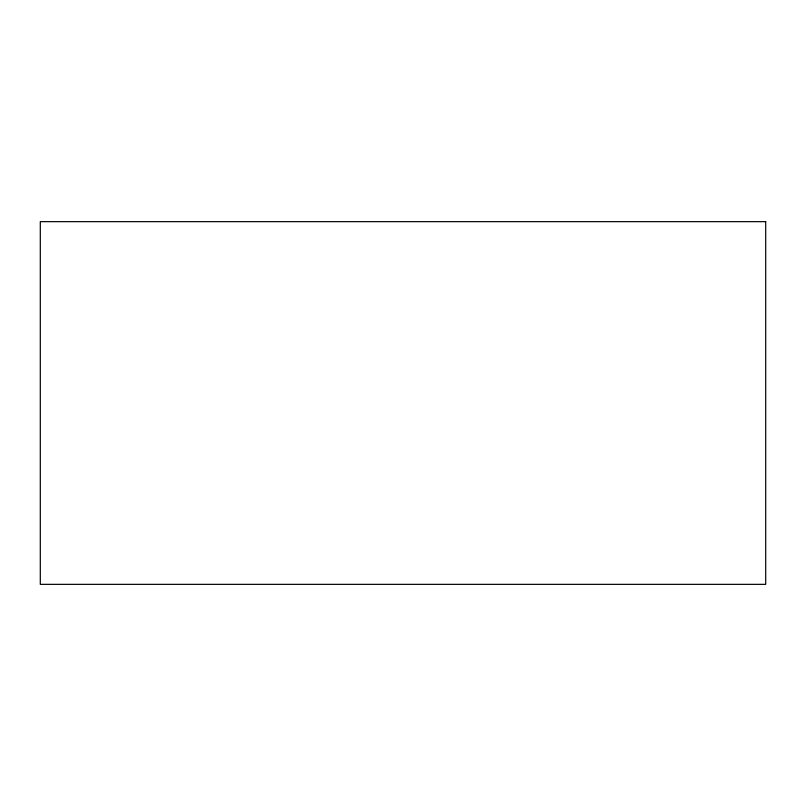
<?xml version="1.0" encoding="UTF-8"?>
<svg xmlns="http://www.w3.org/2000/svg" width="806" height="806" viewBox="0 0 806 806"><rect width="100%" height="100%" fill="white"/><g stroke="black" fill="none" stroke-linecap="round" stroke-linejoin="round"><path stroke-width="1.21" d="M765.7 221.65L40.3 221.65L40.3 584.35L765.7 584.35L765.7 221.65"/></g></svg>
